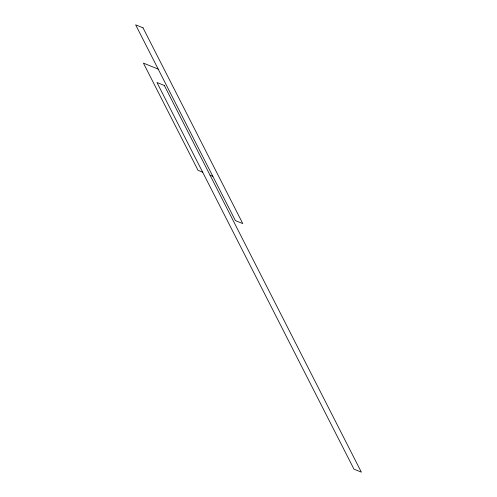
<?xml version="1.0" encoding="UTF-8"?>
<svg xmlns="http://www.w3.org/2000/svg" width="497" height="497" viewBox="0 0 497 497"><rect width="100%" height="100%" fill="white"/><g stroke="black" fill="none" stroke-linecap="round" stroke-linejoin="round"><path stroke-width="0.75" d="M158.195 69.108L143.409 63.107L198.042 170.322L202.658 172.198M210.051 175.205L212.828 176.329M143.037 27.851L135.644 24.85L235.379 220.587L242.772 223.588L143.037 27.851M164.345 85.49L156.953 82.49L353.963 469.149L361.356 472.15L164.345 85.49"/></g></svg>
